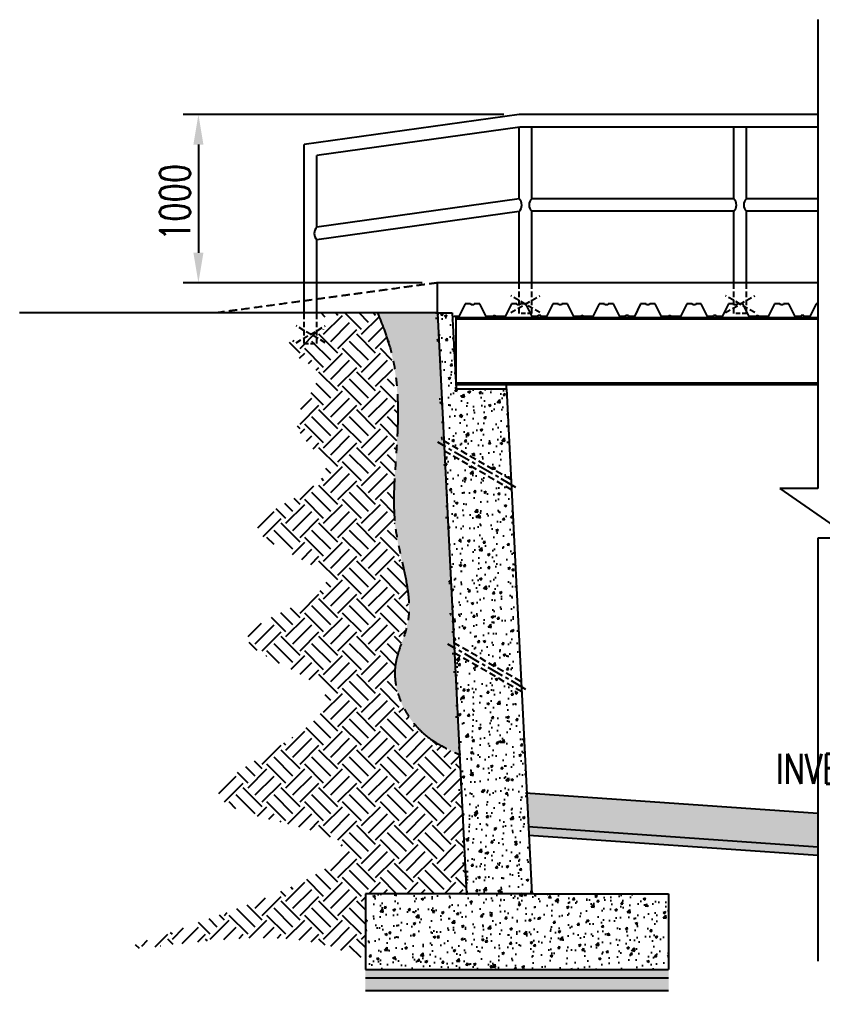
# Model space of a CAD drawing. Header units: millimetres. Extents: x -605628 to 223188, y -4937 to 493520.
# Drawn here: x -348753 to -343984, y 417027 to 422796 of the extents above; entities that cross this region are included whole.
import ezdxf

# ---------------------------------------------------------------- set-up
doc = ezdxf.new("R2010")
doc.units = ezdxf.units.MM
doc.header["$LTSCALE"] = 100
doc.header["$MEASUREMENT"] = 0
doc.header["$PDMODE"] = 3
doc.header["$PDSIZE"] = -0.5
for name, pattern in [('CENTER', [2, 1.25, -0.25, 0.25, -0.25]), ('DASHED', [0.75, 0.5, -0.25]), ('HIDDEN', [0.375, 0.25, -0.125]), ('PHANTOM', [2.5, 1.25, -0.25, 0.25, -0.25, 0.25, -0.25])]:
    doc.linetypes.add(name, pattern=pattern)
doc.layers.get('Defpoints').update_dxf_attribs({"color": 1})
for name, color, linetype in [('CFD-3', 3, 'Continuous'), ('Column', 2, 'Continuous'), ('Grid-line', 8, 'CENTER'), ('S-Dim', 1, 'Continuous'), ('S-Hatch', 8, 'Continuous'), ('ST-FOOTING', 4, 'HIDDEN'), ('ST-HATCH', 8, 'Continuous'), ('VENT-PIPE', 8, 'Continuous')]:
    doc.layers.add(name, color=color, linetype=linetype)
doc.styles.add('SKEL 1_75xp', font='romans.shx', dxfattribs={"width": 0.75, "height": 178.5})
doc.dimstyles.new('1-75', dxfattribs={"dimtxt": 178.5, "dimasz": 178.5, "dimexe": 90, "dimexo": 90, "dimgap": 50, "dimtad": 1, "dimdec": 0, "dimzin": 3, "dimdsep": 46, "dimtxsty": 'SKEL 1_75xp', "dimcen": 0.0625, "dimclrd": 1, "dimclre": 1, "dimclrt": 2, "dimaunit": 1, "dimadec": 0, "dimazin": 0, "dimtfac": 1, "dimtdec": 0, "dimtofl": 0, "dimtmove": 0, "dimatfit": 3, "dimfxl": 50, "dimtolj": 1, "dimtzin": 0, "dimarcsym": 0})
pattern_1 = [(50, (0, 0), (143.452037, -12.550427), [15, -165]), (355, (0, 0), (-27.750267, 150.438427), [12, -132]), (100.451444, (11.95, -1.05), (115.70177, 137.887998), [12.74804, -140.228422]), (46.1842, (0, 40), (213.448266, -33.103856), [22.5, -247.5]), (96.635635, (17.79, 37.24), (186.93239, 194.82372), [19.12207, -210.34275]), (351.184164, (0, 40), (186.93239, 194.82372), [18, -198]), (21, (20, 30), (119.38141, -80.523778), [15, -165]), (326, (20, 30), (48.663066, 145.03001), [12, -132]), (71.451445, (29.95, 23.29), (168.044475, 64.50623), [12.748038, -140.228422]), (37.5, (0, 0), (2.431971, 66.578771), [0, -130.4, 0, -134, 0, -132.5]), (7.5, (0, 0), (52.6139075, 78.882342), [0, -76.4, 0, -127.4, 0, -50.5]), (327.5, (-44.6, 0), (106.764487, -4.5109743), [0, -50, 0, -156, 0, -207]), (317.5, (-64.6, 0), (116.637234, 20.020996), [0, -65, 0, -103.6, 0, -147])]

# ---------------------------------------------------------------- blocks, each defined once
blk = doc.blocks.new('CFD')
at = {"layer": 'Column'}
for p, q in [((2.25, -0.25), (4, 3.25)), ((4, 3.25), (5.5, 3.25)), ((5.5, 3.25), (5.62, 3)), ((5.62, 3), (6.37, 3)), ((6.37, 3), (6.5, 3.25)), ((6.5, 3.25), (8, 3.25)), ((8, 3.25), (9.75, -0.25)), ((13.75, -0.25), (15.5, 3.25)), ((15.5, 3.25), (17, 3.25)), ((17, 3.25), (17.13, 3)), ((17.13, 3), (17.88, 3)), ((17.88, 3), (18, 3.25)), ((18, 3.25), (19.5, 3.25)), ((19.5, 3.25), (21.25, -0.25)), ((0, 0), (0.25, -0.25)), ((23.75, -0.25), (24.3, 0)), ((24.3, 0), (24.5, -0.25)), ((0.25, -0.25), (2.25, -0.25)), ((9.75, -0.25), (11.25, -0.25)), ((11.25, -0.25), (11.38, 0)), ((11.38, 0), (12.13, 0)), ((12.13, 0), (12.25, -0.25)), ((12.25, -0.25), (13.75, -0.25)), ((21.25, -0.25), (23.75, -0.25))]:
    blk.add_line(p, q, dxfattribs=at)
blk = doc.blocks.new('*D63')
at = {"layer": 'Defpoints', "color": 0, "transparency": 16777216}
for p in [(-345786.2, 422231.4), (-347690, 421231.4), (-346271.2, 421231.4)]:
    blk.add_point(p, dxfattribs=at)
at = {"layer": 'S-Dim', "color": 1, "lineweight": -2, "transparency": 16777216}
for p, q in [((-345876.2, 422231.4), (-347780, 422231.4)), ((-347690, 422052.9), (-347690, 421409.9)), ((-346361.2, 421231.4), (-347780, 421231.4))]:
    blk.add_line(p, q, dxfattribs=at)
at = {"layer": 'S-Dim', "color": 1, "transparency": 16777216}
for points in [[(-347719.8, 422052.9), (-347660.3, 422052.9), (-347690, 422231.4)], [(-347719.8, 421409.9), (-347660.3, 421409.9), (-347690, 421231.4)]]:
    blk.add_solid(points, dxfattribs=at)
at = {"layer": 'S-Dim', "color": 2, "transparency": 16777216, "insert": (-347829.3, 421708.9), "char_height": 178.5, "attachment_point": 5, "rotation": 90, "style": 'SKEL 1_75xp'}
blk.add_mtext('\\A1;{\\C7;1000}', dxfattribs=at)

msp = doc.modelspace()

# ---------------------------------------------------------------- hatches: boundary and pattern name
h = msp.add_hatch()
h.set_pattern_fill('AR-CONC', color=8, scale=20, style=0)
h.set_pattern_definition(pattern_1)
h.paths.add_polyline_path([(-346282.7, 421052.5), (-346182.7, 421052.5), (-346160.2, 420602.5), (-345860.1, 420602.5), (-345854.4, 420489.1, -0.224904), (-346246.9, 420336.8)])
h = msp.add_hatch()
h.set_pattern_fill('AR-CONC', color=8, scale=20, style=0)
h.set_pattern_definition(pattern_1)
h.paths.add_polyline_path([(-346245, 420299.5), (-346246.9, 420336.8, 0.224904), (-345854.4, 420489.1), (-345833.1, 420061.6)])
h = msp.add_hatch()
h.set_pattern_fill('AR-CONC', color=8, scale=20, style=0)
h.set_pattern_definition(pattern_1)
h.paths.add_polyline_path([(-346242.1, 420240), (-345830.1, 420002.1), (-345773.1, 418861.9), (-346185.1, 419099.8)])
h = msp.add_hatch()
h.set_pattern_fill('AR-CONC', color=8, scale=20, style=0)
h.set_pattern_definition(pattern_1)
h.paths.add_polyline_path([(-346182.1, 419040.3), (-345770.2, 418802.5), (-345740.2, 418202.5), (-345760.2, 418202.5), (-345740.1, 418201.1), (-345710.2, 417602.5), (-346110.2, 417602.5)])
h = msp.add_hatch()
h.set_pattern_fill('AR-CONC', color=8, scale=20, style=0)
h.set_pattern_definition(pattern_1)
h.paths.add_polyline_path([(-343588.1, 418051.9), (-343588.1, 417851.9), (-343201, 417824.9), (-340665.4, 418002.2), (-340648.7, 418202.5), (-343198.2, 418024.7)])
h.paths.add_polyline_path([(-344012.7, 417881.5), (-344012.7, 418081.5), (-345748.7, 418202.5), (-345731.9, 418001.3)])
h = msp.add_hatch()
h.set_pattern_fill('AR-CONC', color=8, scale=20, style=0)
h.set_pattern_definition(pattern_1)
h.paths.add_polyline_path([(-344898.7, 417602.5), (-345698.7, 417602.5), (-346098.7, 417602.5), (-346698.7, 417602.5), (-346698.7, 417152.5), (-344898.7, 417152.5)])
at = {"layer": 'S-Hatch'}
h = msp.add_hatch(dxfattribs=at)
h.set_pattern_fill('EARTH', color=256, scale=635, angle=45, style=0)
h.set_pattern_definition([(45, (0, -2128.44), (1e-14, 224.506403), [158.75, -158.75]), (45, (-42.1, -2086.35), (1e-14, 224.506403), [158.75, -158.75]), (45, (-84.19, -2044.25), (1e-14, 224.506403), [158.75, -158.75]), (135, (-84.19, -2016.19), (-224.506403, 4e-14), [158.75, -158.75]), (135, (-42.1, -1974.1), (-224.506403, 4e-14), [158.75, -158.75]), (135, (1e-14, -1932), (-224.506403, 4e-14), [158.75, -158.75])])
h.paths.add_polyline_path([(-346533.1, 420919.3), (-346533, 420920.1), (-346532.9, 420921)])
h.paths.add_polyline_path([(-346539.6, 420814.8), (-346539.6, 420815.6), (-346539.7, 420813.9)])
h.paths.add_polyline_path([(-346539.7, 420811.3), (-346539.7, 420812.1), (-346539.7, 420810.4)])
h.paths.add_polyline_path([(-346539.6, 420818.3), (-346539.6, 420819.2), (-346539.6, 420817.4)])
h.paths.add_polyline_path([(-346539.7, 420807.7), (-346539.7, 420808.6), (-346539.7, 420806.9)])
h.paths.add_polyline_path([(-346539.6, 420821.8), (-346539.5, 420822.7), (-346539.6, 420820.9)])
h.paths.add_polyline_path([(-346539.7, 420804.2), (-346539.7, 420805.1), (-346539.7, 420803.3)])
h.paths.add_polyline_path([(-346539.5, 420825.3), (-346539.5, 420826.2), (-346539.5, 420824.4)])
h.paths.add_polyline_path([(-346539.7, 420800.7), (-346539.7, 420801.6), (-346539.7, 420799.8)])
h.paths.add_polyline_path([(-346539.4, 420828.8), (-346539.4, 420829.7), (-346539.4, 420828)])
h.paths.add_polyline_path([(-346539.6, 420797.2), (-346539.6, 420798.1), (-346539.6, 420796.3)])
h.paths.add_polyline_path([(-346539.3, 420832.4), (-346539.3, 420833.2), (-346539.4, 420831.5)])
h.paths.add_polyline_path([(-346539.6, 420794.3), (-346539.6, 420794.5), (-346539.6, 420792.8), (-346539.6, 420791), (-346539.5, 420789.3), (-346539.5, 420787.5), (-346539.5, 420785.7), (-346539.4, 420784), (-346539.4, 420782.2), (-346539.4, 420780.5), (-346539.3, 420778.7), (-346539.3, 420776.9), (-346539.2, 420775.2), (-346539.2, 420773.4), (-346539.1, 420771.7), (-346539.1, 420769.9), (-346539, 420768.1), (-346539, 420766.4), (-346538.9, 420764.6), (-346538.8, 420762.9), (-346538.8, 420761.1), (-346538.7, 420759.3), (-346538.6, 420757.6), (-346538.5, 420755.8), (-346538.5, 420754.1), (-346538.4, 420752.3), (-346538.3, 420750.5), (-346538.2, 420748.8), (-346538.1, 420747), (-346538, 420745.3), (-346537.9, 420743.5), (-346537.8, 420741.7), (-346537.7, 420740), (-346537.6, 420738.2), (-346537.5, 420736.5), (-346537.4, 420734.7), (-346537.3, 420732.9), (-346537.2, 420731.2), (-346537.1, 420729.4), (-346537, 420727.7), (-346536.9, 420725.9), (-346536.8, 420724.1), (-346536.7, 420722.4), (-346536.5, 420720.6), (-346536.4, 420718.8), (-346536.3, 420717.1), (-346536.2, 420715.3), (-346536, 420713.6), (-346535.9, 420711.8), (-346535.8, 420710), (-346535.6, 420708.3), (-346535.5, 420706.5), (-346535.4, 420704.8), (-346535.2, 420703), (-346535.1, 420701.2), (-346534.9, 420699.5), (-346534.8, 420697.7), (-346534.6, 420695.9), (-346534.5, 420694.2), (-346534.3, 420692.4), (-346534.2, 420690.7), (-346534, 420688.9), (-346533.9, 420687.1), (-346533.7, 420685.4), (-346533.6, 420683.6), (-346533.4, 420681.8), (-346533.2, 420680.1), (-346533.1, 420678.3), (-346532.9, 420676.6), (-346532.7, 420674.8), (-346532.6, 420673), (-346532.4, 420671.3), (-346532.2, 420669.5), (-346532.1, 420667.7), (-346531.9, 420666), (-346531.7, 420664.2), (-346531.5, 420662.5), (-346531.4, 420660.7), (-346531.2, 420658.9), (-346531, 420657.2), (-346530.8, 420655.4), (-346530.6, 420653.6), (-346530.5, 420651.9), (-346530.3, 420650.1), (-346530.1, 420648.4), (-346529.9, 420646.6), (-346529.7, 420644.8), (-346529.5, 420643.1), (-346529.3, 420641.3), (-346529.1, 420639.5), (-346528.9, 420637.8), (-346528.7, 420636), (-346528.5, 420634.2), (-346528.3, 420632.5), (-346528.1, 420630.7), (-346527.9, 420629), (-346527.7, 420627.2), (-346527.5, 420625.4), (-346527.3, 420623.7), (-346527.1, 420621.9), (-346526.9, 420620.1), (-346526.7, 420618.4), (-346526.5, 420616.6), (-346526.3, 420614.8), (-346526.1, 420613.1), (-346525.9, 420611.3), (-346525.7, 420609.6), (-346525.5, 420607.8), (-346525.3, 420606), (-346525.1, 420604.3), (-346524.8, 420602.5), (-346523.7, 420593.4), (-346522.6, 420584.2), (-346521.5, 420575.1), (-346520.3, 420566), (-346519.2, 420556.8), (-346518, 420547.7), (-346516.8, 420538.5), (-346515.7, 420529.4), (-346514.5, 420520.3), (-346513.3, 420511.1), (-346512.2, 420502), (-346511, 420492.8), (-346509.9, 420483.7), (-346508.8, 420474.6), (-346507.7, 420465.4), (-346506.6, 420456.3), (-346506.1, 420451.8), (-346506.1, 420430.4), (-346507.6, 420365.9), (-346510.5, 420301.4), (-346514.3, 420237.2), (-346518.8, 420173.2), (-346523.1, 420109.5), (-346526.7, 420045.8), (-346529, 419982.2), (-346529.4, 419918.6), (-346527.2, 419854.9), (-346521.8, 419791), (-346519, 419771.8), (-346519, 419770.7), (-346518.1, 419761.4), (-346517.2, 419752.2), (-346516.2, 419743), (-346515, 419733.8), (-346513.8, 419724.6), (-346512.5, 419715.3), (-346511.1, 419706.1), (-346509.6, 419696.9), (-346508.1, 419687.7), (-346506.4, 419678.4), (-346504.8, 419669.2), (-346503, 419660), (-346501.2, 419650.7), (-346499.4, 419641.5), (-346497.5, 419632.3), (-346495.6, 419623.1), (-346493.6, 419613.8), (-346491.6, 419604.6), (-346489.6, 419595.4), (-346487.5, 419586.2), (-346485.5, 419576.9), (-346483.4, 419567.7), (-346481.4, 419558.5), (-346479.3, 419549.3), (-346477.2, 419540.1), (-346475.2, 419530.9), (-346473.1, 419521.7), (-346471.1, 419512.5), (-346469.1, 419503.3), (-346467.2, 419494.2), (-346465.2, 419485), (-346463.3, 419475.8), (-346461.5, 419466.7), (-346459.7, 419457.5), (-346458, 419448.4), (-346456.3, 419439.3), (-346454.6, 419430.2), (-346453.1, 419421), (-346451.6, 419411.9), (-346450.2, 419402.9), (-346448.9, 419393.8), (-346447.6, 419384.7), (-346446.5, 419375.6), (-346445.5, 419366.6), (-346444.5, 419357.6), (-346443.7, 419348.5), (-346443, 419339.5), (-346442.4, 419330.5), (-346441.9, 419321.5), (-346441.5, 419312.6), (-346441.3, 419303.6), (-346441.2, 419294.7), (-346441.3, 419285.7), (-346441.5, 419276.8), (-346441.8, 419267.9), (-346442.3, 419259), (-346443, 419250.2), (-346443.8, 419241.3), (-346444.8, 419232.5), (-346446, 419223.7), (-346447.4, 419214.9), (-346448.9, 419206.1), (-346450.7, 419197.3), (-346452.6, 419188.6), (-346454.7, 419179.9), (-346457.1, 419171.2), (-346459.5, 419162.5), (-346462.1, 419153.8), (-346464.9, 419145.1), (-346467.7, 419136.4), (-346470.6, 419127.8), (-346473.6, 419119.1), (-346476.7, 419110.4), (-346479.8, 419101.8), (-346482.9, 419093.1), (-346486.1, 419084.4), (-346489.2, 419075.7), (-346492.3, 419067), (-346495.3, 419058.3), (-346498.3, 419049.5), (-346501.2, 419040.7), (-346504, 419031.9), (-346506.6, 419023.1), (-346509.2, 419014.3), (-346511.6, 419005.4), (-346513.8, 418996.5), (-346515.8, 418987.5), (-346517.7, 418978.6), (-346519.3, 418969.5), (-346520.7, 418960.5), (-346521.8, 418951.3), (-346522.7, 418942.2), (-346523.3, 418933), (-346523.7, 418923.8), (-346523.9, 418914.5), (-346523.8, 418905.3), (-346523.5, 418896), (-346523, 418886.7), (-346522.3, 418877.4), (-346521.3, 418868), (-346520.1, 418858.7), (-346518.7, 418849.4), (-346517.1, 418840.1), (-346515.3, 418830.8), (-346513.3, 418821.6), (-346511.1, 418812.3), (-346508.6, 418803.1), (-346506, 418793.9), (-346503.2, 418784.7), (-346500.2, 418775.6), (-346497, 418766.5), (-346493.7, 418757.5), (-346490.1, 418748.5), (-346486.4, 418739.6), (-346482.5, 418730.8), (-346478.5, 418722), (-346474.2, 418713.3), (-346469.8, 418704.6), (-346465.3, 418696), (-346460.6, 418687.6), (-346455.7, 418679.2), (-346450.7, 418670.9), (-346445.6, 418662.7), (-346440.3, 418654.6), (-346434.8, 418646.6), (-346429.3, 418638.7), (-346423.5, 418630.9), (-346417.7, 418623.2), (-346411.7, 418615.7), (-346405.6, 418608.3), (-346399.4, 418601), (-346393.1, 418593.9), (-346386.7, 418586.9), (-346380.1, 418580), (-346373.4, 418573.3), (-346366.7, 418566.8), (-346359.8, 418560.4), (-346352.8, 418554.2), (-346345.7, 418548.1), (-346338.6, 418542.2), (-346331.3, 418536.5), (-346324, 418530.9), (-346316.6, 418525.4), (-346309.1, 418520.1), (-346301.5, 418514.9), (-346293.9, 418509.8), (-346286.2, 418504.8), (-346278.4, 418500), (-346270.6, 418495.2), (-346262.7, 418490.6), (-346254.7, 418486), (-346246.8, 418481.6), (-346238.7, 418477.2), (-346230.6, 418472.8), (-346222.5, 418468.6), (-346214.4, 418464.4), (-346206.2, 418460.3), (-346198, 418456.2), (-346189.7, 418452.1), (-346181.5, 418448.1), (-346173.2, 418444.1), (-346164.9, 418440.2), (-346156.6, 418436.3), (-346148.3, 418432.3), (-346140, 418428.4), (-346098.7, 417602.5), (-346698.7, 417602.5), (-346698.7, 417212.9), (-346725.1, 417223.8), (-346751.8, 417234.6), (-346778.7, 417245.1), (-346806.1, 417255.3), (-346833.9, 417265.2), (-346862.2, 417274.7), (-346891.1, 417283.9), (-346920.6, 417292.5), (-346951, 417300.6), (-346982.1, 417308.1), (-347014.1, 417315), (-347047, 417321.1), (-347081, 417326.6), (-347116, 417331.3), (-347152.2, 417335.1), (-347189.7, 417338), (-347228.4, 417340), (-347268.4, 417341.2), (-347309.3, 417341.4), (-347351, 417340.9), (-347393.4, 417339.7), (-347436.1, 417337.9), (-347479.2, 417335.5), (-347522.2, 417332.6), (-347565.2, 417329.2), (-347607.8, 417325.6), (-347649.9, 417321.6), (-347691.3, 417317.4), (-347731.9, 417313), (-347771.3, 417308.6), (-347809.5, 417304.1), (-347846.2, 417299.7), (-347881.3, 417295.4), (-347914.6, 417291.3), (-347945.8, 417287.5), (-347974.8, 417284), (-348001.4, 417280.8), (-348025.5, 417278.1), (-348046.7, 417276), (-348065, 417274.4), (-348080.2, 417273.6), (-348092, 417273.4), (-348100.3, 417274), (-348104.8, 417275.5), (-348105.5, 417278), (-348102.1, 417281.4), (-348094.7, 417285.9), (-348083.5, 417291.3), (-348068.7, 417297.6), (-348050.6, 417304.8), (-348029.2, 417312.8), (-348004.9, 417321.7), (-347977.8, 417331.3), (-347948.1, 417341.7), (-347916, 417352.8), (-347881.8, 417364.6), (-347845.6, 417377), (-347807.6, 417390), (-347768, 417403.6), (-347727.1, 417417.7), (-347684.9, 417432.3), (-347641.8, 417447.3), (-347598, 417462.8), (-347553.6, 417478.6), (-347508.8, 417494.8), (-347463.8, 417511.3), (-347418.9, 417528.1), (-347374.2, 417545.1), (-347329.9, 417562.4), (-347286.3, 417579.8), (-347243.5, 417597.3), (-347201.7, 417615), (-347161.2, 417632.7), (-347122.1, 417650.4), (-347084.7, 417668.1), (-347049.1, 417685.8), (-347015.6, 417703.3), (-346984.3, 417720.8), (-346955.4, 417738.1), (-346929.2, 417755.3), (-346905.9, 417772.2), (-346885.6, 417788.8), (-346868.5, 417805.1), (-346854.9, 417821.2), (-346845, 417836.8), (-346838.9, 417852), (-346836.9, 417866.8), (-346839.1, 417881.2), (-346845.8, 417895), (-346857.1, 417908.2), (-346873.1, 417920.9), (-346893.6, 417933.1), (-346917.9, 417944.8), (-346945.8, 417956.2), (-346976.7, 417967.1), (-347010.2, 417977.8), (-347046, 417988.3), (-347083.5, 417998.5), (-347122.3, 418008.7), (-347162, 418018.8), (-347202.2, 418028.8), (-347242.4, 418039), (-347282.1, 418049.2), (-347321.1, 418059.6), (-347358.8, 418070.3), (-347394.7, 418081.2), (-347428.5, 418092.4), (-347459.7, 418104), (-347487.9, 418116.1), (-347512.7, 418128.7), (-347533.5, 418141.8), (-347550.1, 418155.6), (-347561.9, 418170.1), (-347568.5, 418185.2), (-347569.5, 418201.2), (-347564.9, 418218), (-347555.2, 418235.5), (-347540.8, 418253.7), (-347522.1, 418272.5), (-347499.7, 418292), (-347473.8, 418312), (-347445, 418332.6), (-347413.8, 418353.6), (-347380.5, 418375.1), (-347345.6, 418396.9), (-347309.5, 418419.1), (-347272.8, 418441.6), (-347235.7, 418464.3), (-347198.9, 418487.3), (-347162.6, 418510.4), (-347127.4, 418533.6), (-347093.8, 418556.8), (-347062, 418580.1), (-347032.7, 418603.4), (-347006.2, 418626.6), (-346982.9, 418649.7), (-346963.4, 418672.6), (-346948, 418695.4), (-346937.3, 418717.8), (-346931.6, 418740), (-346931.4, 418761.8), (-346937.1, 418783.3), (-346949, 418804.3), (-346966.8, 418824.9), (-346989.5, 418845.2), (-347016.5, 418865.1), (-347046.8, 418884.6), (-347079.8, 418903.8), (-347114.7, 418922.8), (-347150.7, 418941.5), (-347186.9, 418960), (-347222.7, 418978.3), (-347257.1, 418996.5), (-347289.6, 419014.5), (-347319.2, 419032.4), (-347345.1, 419050.2), (-347366.7, 419068), (-347383.1, 419085.7), (-347393.5, 419103.5), (-347397.2, 419121.3), (-347393.4, 419139.1), (-347382.2, 419157), (-347364.7, 419175), (-347341.6, 419193), (-347313.8, 419211.1), (-347282.2, 419229.3), (-347247.7, 419247.5), (-347211.2, 419265.8), (-347173.6, 419284.2), (-347135.8, 419302.6), (-347098.7, 419321), (-347063, 419339.5), (-347029.8, 419358), (-347000, 419376.6), (-346974.3, 419395.2), (-346953.7, 419413.9), (-346939.1, 419432.6), (-346931.4, 419451.3), (-346931.5, 419470.1), (-346939.6, 419488.9), (-346954.9, 419507.7), (-346976.3, 419526.6), (-347002.8, 419545.5), (-347033.4, 419564.4), (-347066.9, 419583.3), (-347102.5, 419602.3), (-347138.9, 419621.3), (-347175.2, 419640.3), (-347210.4, 419659.3), (-347243.3, 419678.4), (-347272.9, 419697.5), (-347298.3, 419716.6), (-347318.3, 419735.7), (-347331.9, 419754.8), (-347338.1, 419774), (-347335.9, 419793.2), (-347326, 419812.4), (-347309.4, 419831.6), (-347286.9, 419851), (-347259.7, 419870.5), (-347228.8, 419890.2), (-347195.2, 419910), (-347159.9, 419930), (-347123.9, 419950.3), (-347088.3, 419970.8), (-347054, 419991.6), (-347022.1, 420012.7), (-346993.5, 420034.1), (-346969.4, 420056), (-346950.7, 420078.2), (-346938.4, 420100.8), (-346933.6, 420123.9), (-346937.1, 420147.4), (-346948.2, 420171.5), (-346965.3, 420196.1), (-346986.6, 420221.3), (-347010.2, 420247), (-347034.6, 420273.4), (-347057.8, 420300.4), (-347078.2, 420328.2), (-347094, 420356.6), (-347103.5, 420385.8), (-347104.9, 420415.7), (-347097.9, 420446.4), (-347084.4, 420477.4), (-347066.5, 420508.7), (-347046.1, 420539.8), (-347025.4, 420570.6), (-347006.5, 420600.7), (-346991.2, 420629.9), (-346981.8, 420657.9), (-346980.1, 420684.4), (-346988.4, 420709.2), (-347007.9, 420732.1), (-347036.2, 420753.2), (-347069.4, 420772.8), (-347103.4, 420791.1), (-347134.5, 420808.4), (-347158.7, 420825), (-347172.1, 420841.1), (-347171, 420857), (-347155.5, 420872.7), (-347128.7, 420888.2), (-347093.7, 420903.5), (-347053.6, 420918.5), (-347011.6, 420933.2), (-346970.7, 420947.4), (-346934, 420961.2), (-346904.8, 420974.5), (-346886.1, 420987.2), (-346881.1, 420999.3), (-346891.4, 421010.7), (-346914.8, 421021.6), (-346947.9, 421032.1), (-346987.5, 421042.4), (-347030.4, 421052.5), (-346626.4, 421052.5), (-346599, 420983.6), (-346573.5, 420914.3), (-346551.6, 420844)])
h.paths.add_polyline_path([(-346539.2, 420835.9), (-346539.2, 420836.7), (-346539.3, 420835)])
h.paths.add_polyline_path([(-346521.9, 420999.9), (-346521.8, 421000.8), (-346521.6, 421001.7)])
h.paths.add_polyline_path([(-346539.1, 420839.4), (-346539.1, 420840.3), (-346539.2, 420838.5)])
h.paths.add_polyline_path([(-346522.5, 420996.4), (-346522.3, 420997.3), (-346522.2, 420998.2)])
h.paths.add_polyline_path([(-346539, 420842.9), (-346539, 420843.8), (-346539, 420842)])
h.paths.add_polyline_path([(-346523, 420992.9), (-346522.9, 420993.8), (-346522.7, 420994.7)])
h.paths.add_polyline_path([(-346538.9, 420846.4), (-346538.8, 420847.3), (-346538.9, 420845.5)])
h.paths.add_polyline_path([(-346523.5, 420989.4), (-346523.4, 420990.3), (-346523.3, 420991.2)])
h.paths.add_polyline_path([(-346538.7, 420849.9), (-346538.7, 420850.8), (-346538.8, 420849)])
h.paths.add_polyline_path([(-346524.1, 420985.9), (-346524, 420986.8), (-346523.8, 420987.7)])
h.paths.add_polyline_path([(-346538.5, 420853.4), (-346538.5, 420854.3), (-346538.6, 420852.6)])
h.paths.add_polyline_path([(-346524.6, 420982.4), (-346524.5, 420983.3), (-346524.3, 420984.1)])
h.paths.add_polyline_path([(-346538.4, 420856.9), (-346538.3, 420857.8), (-346538.4, 420856.1)])
h.paths.add_polyline_path([(-346525.1, 420978.9), (-346525, 420979.8), (-346524.9, 420980.6)])
h.paths.add_polyline_path([(-346538.2, 420860.5), (-346538.1, 420861.3), (-346538.2, 420859.6)])
h.paths.add_polyline_path([(-346525.7, 420975.4), (-346525.5, 420976.2), (-346525.4, 420977.1)])
h.paths.add_polyline_path([(-346538, 420864), (-346537.9, 420864.9), (-346538, 420863.1)])
h.paths.add_polyline_path([(-346526.2, 420971.9), (-346526, 420972.7), (-346525.9, 420973.6)])
h.paths.add_polyline_path([(-346537.7, 420867.5), (-346537.7, 420868.4), (-346537.8, 420866.6)])
h.paths.add_polyline_path([(-346526.7, 420968.4), (-346526.6, 420969.2), (-346526.4, 420970.1)])
h.paths.add_polyline_path([(-346537.5, 420871), (-346537.4, 420871.9), (-346537.6, 420870.1)])
h.paths.add_polyline_path([(-346527.2, 420964.9), (-346527.1, 420965.7), (-346526.9, 420966.6)])
h.paths.add_polyline_path([(-346537.3, 420874.5), (-346537.2, 420875.4), (-346537.3, 420873.6)])
h.paths.add_polyline_path([(-346527.7, 420961.4), (-346527.6, 420962.2), (-346527.4, 420963.1)])
h.paths.add_polyline_path([(-346537, 420878), (-346536.9, 420878.9), (-346537.1, 420877.1)])
h.paths.add_polyline_path([(-346528.2, 420957.8), (-346528.1, 420958.7), (-346527.9, 420959.6)])
h.paths.add_polyline_path([(-346536.7, 420881.5), (-346536.7, 420882.4), (-346536.8, 420880.7)])
h.paths.add_polyline_path([(-346528.7, 420954.3), (-346528.5, 420955.2), (-346528.4, 420956.1)])
h.paths.add_polyline_path([(-346536.4, 420885), (-346536.4, 420885.9), (-346536.5, 420884.2)])
h.paths.add_polyline_path([(-346529.1, 420950.8), (-346529, 420951.7), (-346528.9, 420952.6)])
h.paths.add_polyline_path([(-346536.1, 420888.6), (-346536.1, 420889.4), (-346536.2, 420887.7)])
h.paths.add_polyline_path([(-346529.6, 420947.3), (-346529.5, 420948.2), (-346529.4, 420949.1)])
h.paths.add_polyline_path([(-346535.8, 420892.1), (-346535.7, 420892.9), (-346535.9, 420891.2)])
h.paths.add_polyline_path([(-346530.1, 420943.8), (-346529.9, 420944.7), (-346529.8, 420945.6)])
h.paths.add_polyline_path([(-346535.5, 420895.6), (-346535.4, 420896.5), (-346535.6, 420894.7)])
h.paths.add_polyline_path([(-346530.5, 420940.3), (-346530.4, 420941.2), (-346530.3, 420942.1)])
h.paths.add_polyline_path([(-346535.2, 420899.1), (-346535.1, 420900), (-346535.3, 420898.2)])
h.paths.add_polyline_path([(-346531, 420936.8), (-346530.9, 420937.7), (-346530.7, 420938.6)])
h.paths.add_polyline_path([(-346534.8, 420902.6), (-346534.7, 420903.5), (-346534.9, 420901.7)])
h.paths.add_polyline_path([(-346531.4, 420933.3), (-346531.3, 420934.2), (-346531.2, 420935.1)])
h.paths.add_polyline_path([(-346534.5, 420906.1), (-346534.4, 420907), (-346534.6, 420905.2)])
h.paths.add_polyline_path([(-346531.8, 420929.8), (-346531.7, 420930.7), (-346531.6, 420931.5)])
h.paths.add_polyline_path([(-346534.1, 420909.6), (-346534, 420910.5), (-346534.2, 420908.7)])
h.paths.add_polyline_path([(-346532.2, 420926.3), (-346532.1, 420927.2), (-346532, 420928)])
h.paths.add_polyline_path([(-346533.7, 420913.1), (-346533.6, 420914), (-346533.8, 420912.2)])
h.paths.add_polyline_path([(-346532.7, 420922.8), (-346532.6, 420923.6), (-346532.5, 420924.5)])
h.paths.add_polyline_path([(-346533.5, 420915.8), (-346533.4, 420916.6), (-346533.3, 420917.5)])
h = msp.add_hatch(dxfattribs=at)
h.set_pattern_fill('GRAVEL', color=256, scale=177.8, style=0)
h.set_pattern_definition([(228.0127875, (128.016, -1950.643), (-1422.4, -1600.2), [23.9205, -2368.133855]), (184.9697407, (112.014, -1968.423), (2133.6, 177.8), [41.04833, -4063.78342]), (132.510447, (71.12, -1971.979), (1778, -1955.8), [28.943706, -2865.430596]), (267.273689, (1.778, -2016.429), (177.8, 3556), [37.380316, -3700.65062]), (292.8336542, (0, -2053.767), (-889, 2133.6), [36.65436, -3628.78654]), (357.273689, (14.224, -2087.549), (-3556, 177.8), [37.380316, -3700.65062]), (37.6942405, (51.562, -2089.327), (-2311.4, -1778), [49.433556, -4893.91807]), (72.2553284, (90.678, -2059.101), (1244.6, 3911.6), [46.670366, -4620.36796]), (121.4295656, (104.902, -2014.651), (-1422.4, 2311.4), [37.50691, -3713.1882]), (175.2363583, (85.344, -1982.647), (1955.8, -177.8), [42.81993, -2098.175587]), (222.3974378, (42.672, -1979.091), (-2133.6, -1955.8), [55.375454, -5482.174076]), (138.814075, (177.8, -2018.207), (-1244.6, 1066.8), [18.90032, -1871.13961]), (171.4692344, (163.576, -2005.761), (2311.4, -355.6), [35.95774, -3559.82473]), (225, (128.02, -2000.43), (-2e-14, -177.8), [25.144654, -226.30252]), (203.1985905, (115.57, -1979.091), (889, 355.6), [13.54089, -1340.543566]), (291.8014095, (103.124, -1984.425), (-177.8, 533.4), [19.149593, -938.33271]), (30.9637565, (110.236, -2002.205), (533.4, 355.6), [31.102376, -1005.64087]), (161.565051, (136.906, -1986.203), (355.6, -177.8), [22.4901, -539.76287]), (16.3895403, (0, -1984.425), (1778, 533.4), [31.50616, -3119.117867]), (70.346176, (30.226, -1975.535), (-711.2, -1955.8), [26.431926, -2616.7551]), (293.1985905, (136.906, -1950.643), (-355.6, 889), [27.081607, -1327.00285]), (343.6104597, (147.574, -1975.535), (-1778, 533.4), [31.50616, -3119.117867]), (339.4439548, (0, -2094.661), (-889, 355.6), [30.382464, -1488.7414]), (294.7751406, (28.448, -2105.329), (-889, 1955.8), [25.45705, -2520.251537]), (66.8014095, (138.684, -2128.443), (355.6, 889), [27.081607, -1327.00285]), (17.3540246, (149.352, -2103.551), (-2311.4, -711.2), [29.80479, -2950.66632]), (69.4439548, (51.562, -2128.443), (-355.6, -889), [15.19123, -1503.932634]), (101.3099325, (128.016, -2128.443), (-177.8, 711.2), [9.06602, -897.53965]), (165.9637565, (126.24, -2119.553), (533.4, -177.8), [36.65436, -696.43382]), (186.009006, (90.678, -2110.663), (1778, 177.8), [33.96869, -3362.89554]), (303.690068, (110.236, -2018.207), (-177.8, 355.6), [25.64267, -615.424345]), (353.1572266, (124.46, -2039.543), (3022.6, -355.6), [44.768973, -4432.120635]), (60.945396, (168.91, -2044.877), (-711.2, -1244.6), [18.305577, -1812.25746]), (90, (177.8, -2028.88), (-177.8, 177.8), [10.668, -167.132]), (120.2564372, (87.122, -2105.329), (711.2, -1244.6), [24.70069, -2445.375854]), (48.0127875, (74.676, -2083.993), (1422.4, 1600.2), [47.841, -2344.213354]), (0, (106.68, -2048.43), (177.8, 177.8), [46.228, -131.572]), (325.3048465, (152.908, -2048.433), (1778, -1244.6), [28.11267, -2783.15217]), (254.054604, (176.022, -2064.435), (-177.8, -711.2), [25.888036, -1268.5155]), (207.6459754, (168.91, -2089.327), (-3378.2, -1778), [42.150157, -4172.87251]), (175.4260787, (131.572, -2108.885), (-2311.4, 177.8), [44.59206, -4414.60925])])
edge = h.paths.add_edge_path()
edge.add_spline(control_points=[(-346140, 418428.4), (-346215.4, 418463.9), (-346423.9, 418562.2), (-346581.6, 418905.5), (-346374.9, 419293.2), (-346564.6, 419744.5), (-346499.5, 420294.9), (-346501.4, 420741.5), (-346600.3, 420987.5), (-346626.4, 421052.5)], knot_values=[0, 0, 0, 0, 249.190351, 688.854985, 927.11024, 1503.367632, 2014.480251, 2597.247196, 2806.741177, 2806.741177, 2806.741177, 2806.741177], degree=3, periodic=0)
edge.add_line((-346626.4, 421052.5), (-346271.2, 421052.5))
edge.add_line((-346271.2, 421052.5), (-346140, 418428.4))
h = msp.add_hatch(dxfattribs=at)
h.set_pattern_fill('AR-SAND', color=256, scale=10)
h.set_pattern_definition([(37.5, (0, -50), (-0.6299336, 19.2682377), [0, -15.2, 0, -17, 0, -16.25]), (7.5, (0, -50), (17.697767, 28.2214607), [0, -8.2, 0, -13.7, 0, -5.25]), (327.5, (-12.3, -50), (31.1414186, 0.05659054), [0, -5, 0, -18, 0, -23.5]), (317.5, (-12.3, -50), (30.061266, 8.7767556), [0, -2.5, 0, -11.8, 0, -13.5])])
h.paths.add_polyline_path([(-343588.1, 417851.5), (-343588.1, 417801.4), (-343204.5, 417774.6), (-340665.4, 417952.1), (-340661.2, 418002.5), (-343204.5, 417824.7)])
h.paths.add_polyline_path([(-344012.7, 417831.1), (-344012.7, 417881.2), (-345736.1, 418001.6), (-345731.9, 417951.2)])
h = msp.add_hatch(dxfattribs=at)
h.set_pattern_fill('AR-SAND', color=256, scale=10)
h.set_pattern_definition([(37.5, (0, -2128.443), (-0.6299336, 19.2682377), [0, -15.2, 0, -17, 0, -16.25]), (7.5, (0, -2128.443), (17.697767, 28.2214607), [0, -8.2, 0, -13.7, 0, -5.25]), (327.5, (-12.3, -2128.443), (31.1414186, 0.05659054), [0, -5, 0, -18, 0, -23.5]), (317.5, (-12.3, -2128.443), (30.061266, 8.7767556), [0, -2.5, 0, -11.8, 0, -13.5])])
h.paths.add_polyline_path([(-346698.7, 417152.5), (-344898.7, 417152.5), (-344898.7, 417102.5), (-346698.7, 417102.5)])
h = msp.add_hatch(dxfattribs=at)
h.set_pattern_fill('GRAVEL', color=8, scale=120)
h.set_pattern_definition([(228.0127875, (86.4, -2008.443), (-960, -1080), [16.14432, -1598.290566]), (184.9697407, (75.6, -2020.443), (1440, 120), [27.70416, -2742.710971]), (132.5104471, (48, -2022.843), (1200, -1320), [19.53456, -1933.923912]), (267.273689, (1.2, -2052.843), (120, 2400), [25.22856, -2497.626965]), (292.8336542, (0, -2078.043), (-600, 1440), [24.7386, -2449.124775]), (357.273689, (9.6, -2100.843), (-2400, 120), [25.22856, -2497.626965]), (37.6942405, (34.8, -2102.043), (-1560, -1200), [33.36348, -3302.981826]), (72.2553284, (61.2, -2081.643), (840, 2640), [31.49856, -3118.35858]), (121.4295656, (70.8, -2051.643), (-960, 1560), [25.314, -2506.088773]), (175.2363583, (57.6, -2030.043), (1320, -120), [28.89984, -1416.09151]), (222.3974378, (28.8, -2027.6432), (-1440, -1320), [37.37376, -3700.005]), (138.8140748, (120, -2054.043), (-840, 720), [12.75612, -1262.861378]), (171.4692344, (110.4, -2045.643), (1560, -240), [24.26844, -2402.58137]), (225, (86.4, -2042.04), (-1e-14, -120), [16.97052, -152.735107]), (203.1985905, (78, -2027.643), (600, 240), [9.13896, -904.753813]), (291.8014095, (69.6, -2031.243), (-120, 360), [12.92436, -633.295417]), (30.9637565, (74.4, -2043.243), (360, 240), [20.99148, -678.722747]), (161.565051, (92.4, -2032.443), (240, -120), [15.17892, -364.2944]), (16.3895403, (0, -2031.243), (1200, 360), [21.264, -2105.141418]), (70.346176, (20.4, -2025.243), (-480, -1320), [17.83932, -1766.08893]), (293.1985905, (92.4, -2008.443), (-240, 600), [18.2778, -895.614973]), (343.6104597, (99.6, -2025.243), (-1200, 360), [21.264, -2105.141418]), (339.4439548, (0, -2105.643), (-600, 240), [20.5056, -1004.77485]), (294.7751406, (19.2, -2112.843), (-600, 1320), [17.18136, -1700.957168]), (66.8014095, (93.6, -2128.443), (240, 600), [18.2778, -895.614973]), (17.3540246, (100.8, -2111.643), (-1560, -480), [20.11572, -1991.450834]), (69.4439548, (34.8, -2128.443), (-240, -600), [10.2528, -1015.02765]), (101.3099325, (86.4, -2128.443), (-120, 480), [6.1188, -605.763542]), (165.9637565, (85.2, -2122.443), (360, -120), [24.7386, -470.034075]), (186.009006, (61.2, -2116.443), (1200, 120), [22.926, -2269.67078]), (303.6900675, (74.4, -2054.043), (-120, 240), [17.30664, -415.359513]), (353.1572266, (84, -2068.443), (2040, -240), [30.21528, -2991.307515]), (60.945396, (114, -2072.043), (-480, -840), [12.35472, -1223.120897]), (90, (120, -2061.24), (-120, 120), [7.2, -112.8]), (120.2564372, (58.8, -2112.843), (480, -840), [16.67088, -1650.4224]), (48.0127875, (50.4, -2098.443), (960, 1080), [32.28864, -1582.146246]), (0, (72, -2074.44), (120, 120), [31.2, -88.8]), (325.3048465, (103.2, -2074.443), (1200, -840), [18.97368, -1878.392916]), (254.054604, (118.8, -2085.243), (-120, -480), [17.47224, -856.140947]), (207.6459754, (114, -2102.043), (-2280, -1200), [28.4478, -2816.336902]), (175.4260787, (88.8, -2115.243), (-1560, 120), [30.09588, -2979.48881])])
h.paths.add_polyline_path([(-346698.7, 417102.5), (-344898.7, 417102.5), (-344898.7, 417027.5), (-346698.7, 417027.5)])

# ---------------------------------------------------------------- linework, layer by layer
at = {"color": 4, "linetype": 'PHANTOM', "ltscale": 2}
msp.add_spline([(-346626.4, 421052.5), (-346554.8, 420855.6), (-346512, 420274.4), (-346518.3, 419763.3), (-346452.1, 419190.9), (-346520.4, 418962.6), (-346354.3, 418555.5), (-346140, 418428.4)], degree=3, dxfattribs=at)
at = {"layer": 'Column'}
for p, q in [((-346105.6, 421106.4), (-346143.1, 421031.4)), ((-346073.5, 421106.4), (-346105.6, 421106.4)), ((-346070.8, 421101.1), (-346073.5, 421106.4)), ((-346054.7, 421101.1), (-346070.8, 421101.1)), ((-346052.1, 421106.4), (-346054.7, 421101.1)), ((-346019.9, 421106.4), (-346052.1, 421106.4)), ((-345982.4, 421031.4), (-346019.9, 421106.4)), ((-344269.1, 421106.4), (-344306.6, 421031.4)), ((-344237, 421106.4), (-344269.1, 421106.4)), ((-344234.3, 421101.1), (-344237, 421106.4)), ((-344218.2, 421101.1), (-344234.3, 421101.1)), ((-344215.5, 421106.4), (-344218.2, 421101.1)), ((-344183.4, 421106.4), (-344215.5, 421106.4)), ((-344145.9, 421031.4), (-344183.4, 421106.4)), ((-344022.7, 421106.4), (-344060.2, 421031.4)), ((-344012.7, 421106.4), (-344022.7, 421106.4)), ((-346143.1, 421031.4), (-346172.5, 421031.4)), ((-345939.6, 421031.4), (-345982.4, 421031.4)), ((-345934.2, 421036.8), (-345939.6, 421031.4)), ((-344372, 421036.8), (-344376.2, 421031.4)), ((-344360.2, 421031.4), (-344372, 421036.8)), ((-344306.6, 421031.4), (-344360.2, 421031.4)), ((-344113.7, 421031.4), (-344145.9, 421031.4)), ((-344111.1, 421036.8), (-344113.7, 421031.4)), ((-344095, 421036.8), (-344111.1, 421036.8)), ((-344092.3, 421031.4), (-344095, 421036.8)), ((-344060.2, 421031.4), (-344092.3, 421031.4))]:
    msp.add_line(p, q, dxfattribs=at)
at = {"layer": 'Grid-line', "ltscale": 0.8}
for p, q in [((-345805.1, 420016.6), (-346269.3, 420284.6)), ((-345745.1, 418816.9), (-346209.3, 419084.9))]:
    msp.add_line(p, q, dxfattribs=at)
at = {"layer": 'ST-FOOTING', "color": 3, "linetype": 'Continuous'}
msp.add_line((-346282.7, 421052.5), (-346182.7, 421052.5), dxfattribs=at)
at = {"layer": 'ST-FOOTING', "color": 7, "linetype": 'Continuous'}
for p, q in [((-346271.2, 421052.5), (-346098.7, 417602.5)), ((-345860.1, 420602.5), (-345710.2, 417602.5)), ((-346098.7, 417602.5), (-346698.7, 417602.5)), ((-346698.7, 417602.5), (-346698.7, 417152.5)), ((-345698.7, 417602.5), (-346098.7, 417602.5)), ((-345698.7, 417602.5), (-344898.7, 417602.5)), ((-344898.7, 417602.5), (-344898.7, 417152.5)), ((-346698.7, 417152.5), (-344898.7, 417152.5))]:
    msp.add_line(p, q, dxfattribs=at)
at = {"layer": 'ST-FOOTING', "color": 5, "linetype": 'Continuous'}
for p, q in [((-346182.7, 421052.5), (-346160.2, 420602.5)), ((-346160.2, 420602.5), (-345860.1, 420602.5))]:
    msp.add_line(p, q, dxfattribs=at)
at = {"layer": 'ST-HATCH', "color": 5}
for p, q in [((-344012.7, 422796.3), (-344012.7, 420010.3)), ((-345786.2, 422231.4), (-347061.2, 422052.5)), ((-344012.7, 422231.4), (-345786.2, 422231.4)), ((-345781, 422156.4), (-346986.2, 421987.3)), ((-345786.2, 421731.4), (-345786.2, 422155.7)), ((-344012.7, 422156.4), (-345781, 422156.4)), ((-345711.2, 421731.4), (-345711.2, 422156.4)), ((-344511.2, 421731.4), (-344511.2, 422156.4)), ((-344436.2, 421731.4), (-344436.2, 422156.4)), ((-347061.2, 421052.5), (-347061.2, 422052.5)), ((-346986.2, 421563), (-346986.2, 421987.3)), ((-345786.2, 421731.4), (-346986.2, 421563)), ((-344511.2, 421731.4), (-345711.2, 421731.4)), ((-344012.7, 421731.4), (-344436.2, 421731.4)), ((-345786.2, 421655.7), (-346986.2, 421487.3)), ((-345786.2, 421231.4), (-345786.2, 421655.7)), ((-344511.2, 421656.4), (-345711.2, 421656.4)), ((-345711.2, 421231.4), (-345711.2, 421656.4)), ((-344511.2, 421231.4), (-344511.2, 421656.4)), ((-344436.2, 421231.4), (-344436.2, 421656.4)), ((-344012.7, 421656.4), (-344436.2, 421656.4)), ((-346986.2, 421052.5), (-346986.2, 421487.3)), ((-344012.7, 421231.4), (-346271.2, 421231.4)), ((-346158.6, 421026.4), (-344012.7, 421026.4)), ((-346158.6, 420627.9), (-346158.6, 421026.4)), ((-346161.5, 420627.9), (-344012.7, 420627.9))]:
    msp.add_line(p, q, dxfattribs=at)
at = {"layer": 'ST-HATCH', "color": 2}
msp.add_line((-346271.2, 421052.5), (-346271.2, 421231.4), dxfattribs=at)
at = {"layer": 'ST-HATCH', "color": 5, "linetype": 'HIDDEN', "ltscale": 1.3}
for p, q in [((-345786.2, 421049.4), (-345786.2, 421231.4)), ((-345711.2, 421049.4), (-345711.2, 421231.4)), ((-344511.2, 421049.4), (-344511.2, 421231.4)), ((-344436.2, 421049.4), (-344436.2, 421231.4)), ((-345835.3, 421055), (-345662.1, 421155)), ((-345662.1, 421055), (-345835.3, 421155)), ((-344560.3, 421055), (-344387.1, 421155)), ((-344387.1, 421055), (-344560.3, 421155))]:
    msp.add_line(p, q, dxfattribs=at)
at = {"layer": 'ST-HATCH', "color": 4}
msp.add_line((-346271.2, 421052.5), (-348752.9, 421052.5), dxfattribs=at)
at = {"layer": 'ST-HATCH', "color": 1, "linetype": 'HIDDEN', "ltscale": 1.3}
for p, q in [((-347061.2, 420870.4), (-347061.2, 421052.5)), ((-346986.2, 420870.4), (-346986.2, 421052.5)), ((-347110.3, 420876.1), (-346937.1, 420976.1)), ((-346937.1, 420876.1), (-347110.3, 420976.1))]:
    msp.add_line(p, q, dxfattribs=at)
at = {"layer": 'ST-HATCH', "color": 8}
for p, q in [((-346158.6, 421017.7), (-344012.7, 421017.7)), ((-346158.6, 420636.7), (-344012.7, 420636.7)), ((-345727.7, 417950.9), (-344012.7, 417831.1)), ((-346698.7, 417102.5), (-344898.7, 417102.5))]:
    msp.add_line(p, q, dxfattribs=at)
at = {"layer": 'ST-HATCH', "color": 5, "linetype": 'HIDDEN'}
for p, q in [((-345711.2, 421049.4), (-345786.2, 421049.4)), ((-344436.2, 421049.4), (-344511.2, 421049.4))]:
    msp.add_line(p, q, dxfattribs=at)
at = {"layer": 'ST-HATCH', "color": 1, "linetype": 'HIDDEN'}
msp.add_line((-347061.2, 420870.4), (-346986.2, 420870.4), dxfattribs=at)
at = {"layer": 'ST-HATCH', "color": 3}
msp.add_line((-345860.1, 420602.5), (-345860.1, 420627.9), dxfattribs=at)
at = {"layer": 'ST-HATCH', "color": 7}
for p, q in [((-344012.7, 420010.3), (-344238.6, 420010.3)), ((-344238.6, 420010.3), (-343812.8, 419715.1)), ((-343812.8, 419715.1), (-344012.7, 419715.1)), ((-344012.7, 419715.1), (-344012.7, 417203)), ((-345748.7, 418202.5), (-344012.7, 418081.5)), ((-345731.9, 418001.3), (-344012.7, 417881.2))]:
    msp.add_line(p, q, dxfattribs=at)
at = {"layer": 'ST-HATCH', "color": 9}
msp.add_line((-346698.7, 417027.5), (-344898.7, 417027.5), dxfattribs=at)
at = {"layer": 'ST-HATCH', "color": 5}
for centre, radius, start, end in [((-345824.2, 421693.6), 53.6, 315.06303, 44.93697), ((-345674.1, 421693.9), 52.7, 134.67032, 225.32968), ((-344548.3, 421693.9), 52.7, 314.67032, 45.32968), ((-344399.1, 421693.9), 52.7, 134.67032, 225.32968), ((-346948.3, 421525.2), 53.6, 135.06303, 224.93697)]:
    msp.add_arc(centre, radius, start, end, dxfattribs=at)
at = {"layer": 'ST-HATCH', "linetype": 'HIDDEN', "ltscale": 2}
msp.add_open_spline([(-346271.2, 421231.4), (-346343.1, 421221.7), (-346483.2, 421202.6), (-346634.8, 421182), (-347588.3, 421052.5)], degree=3, knots=[0, 0, 0, 0, 240.948072, 325.338792, 325.338792, 325.338792, 325.338792], dxfattribs=at)
at = {"layer": 'VENT-PIPE', "color": 1, "linetype": 'DASHED', "ltscale": 0.8}
for p, q in [((-345835.1, 420062.8), (-346245, 420299.4)), ((-345830.1, 420002.1), (-346242, 420240)), ((-345775.2, 418863.1), (-346185, 419099.7)), ((-345770.1, 418802.4), (-346182, 419040.3))]:
    msp.add_line(p, q, dxfattribs=at)

# ---------------------------------------------------------------- block references
at = {"layer": 'CFD-3', "extrusion": (0, 0, -1), "xscale": 21.42857138310815, "yscale": 21.4285714285539, "zscale": -21.42857142549689}
for p in [(345413.5, 421036.8), (344892.7, 421036.8), (344372, 421036.8)]:
    msp.add_blockref('CFD', p, dxfattribs=at)

# ---------------------------------------------------------------- texts
at = {"layer": 'S-Dim', "color": 5, "insert": (-343354.2, 418344.7), "char_height": 178.5, "attachment_point": 5, "style": 'SKEL 1_75xp'}
msp.add_mtext('INVERT DRAIN LEVEL', dxfattribs=at)

# ---------------------------------------------------------------- dimensions: what is measured, and where the dimension line sits
at = {"layer": 'S-Dim', "color": 5}
dim = msp.add_linear_dim(base=(-347690, 421231.4), p1=(-345786.2, 422231.4), p2=(-346271.2, 421231.4), angle=270, text='{\\C7;<>}', dimstyle='1-75', override={"dimtmove": 1}, dxfattribs=at)
dim.commit()
dim.dimension.update_dxf_attribs({"geometry": '*D63', "text_midpoint": (-347690, 421708.9), "dimtype": 160})

doc.saveas('drawing.dxf')
